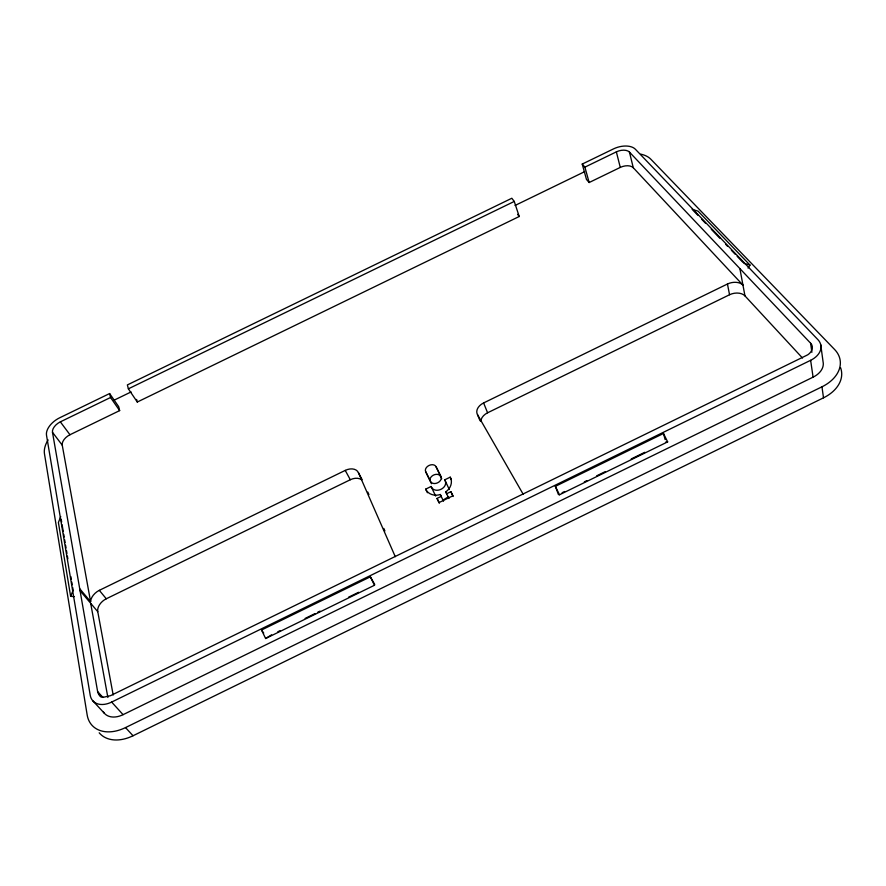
<?xml version="1.0" encoding="UTF-8"?>
<svg xmlns="http://www.w3.org/2000/svg" width="886" height="886" viewBox="0 0 886 886"><rect width="100%" height="100%" fill="white"/><g stroke="black" fill="none" stroke-linecap="round" stroke-linejoin="round"><path stroke-width="1.33" d="M374.457 585.269L374.7 584.395L370.359 576.808L261.536 630.012L265.612 638.507L374.457 585.269L370.359 576.808M60.735 516.56L58.398 522.507L70.636 596.322L74.214 596.643M70.636 596.322L73.15 590.231L72.696 587.507M748.05 268.093L749.999 265.091L698.102 211.178L692.143 209.306L697.88 215.298M265.612 638.507L271.603 634.819M448.56 496.692L443.797 499.638M448.925 498.541L445.724 491.852C450.42 488.751 453.1 482.394 450.21 477.166L444.783 479.813C449.357 487.821 434.694 494.875 431.094 486.492L425.668 489.15L427.406 492.738M362.164 479.703L358.42 472.67A11.252 7.852 -28.7 0 0 345.241 470.4L99.321 590.342A11.673 7.642 -38.9 0 0 90.582 601.616L62.242 445.16A10.089 5.914 -34.5 0 1 69.972 434.738L119.643 410.606L118.691 406.663L109.609 393.55L59.617 417.827A16.989 9.812 -34.3 0 0 46.504 435.225L90.228 695.266A21.508 14.708 -42.3 0 0 111.647 702.077L810.635 360.314A21.353 14.475 -8.5 0 0 817.889 339.626L635.373 149.236A16.867 9.702 -16.6 0 0 613.566 148.87L582.224 164.076L586.477 179.448L589.146 182.527L620.278 167.41A10.012 5.848 -16.4 0 1 633.268 167.731L742.955 285.115A11.584 7.531 -11.9 0 0 727.45 284.018L483.601 402.942A11.241 7.83 -21.8 0 0 477.488 414.615L480.024 420.739M555.356 486.348L663.481 433.487L667.656 441.881L559.498 494.776L558.424 494.543L555.356 486.348L559.498 494.776M277.805 631.773L280.297 630.566M305.138 618.417L315.073 613.555M317.565 612.337L320.045 611.118M348.619 597.153L358.553 592.291M562.123 492.727L564.592 491.52M584.339 481.862L586.809 480.655M596.677 475.826L605.326 471.607M631.242 458.926L644.82 452.292M103.141 711.58A21.231 14.697 -42.7 0 0 123.076 714.67L813.082 377.159A21.087 14.475 -8.1 0 0 823.05 361.654L820.746 344.743M48.088 439.91A30.268 17.742 -34.5 0 0 44.466 453.798L87.171 714.958A38.231 26.458 -42.7 0 0 125.524 727.583L821.964 386.817A37.954 26.059 -8.1 0 0 834.612 349.494L650.822 159.203A30.046 17.543 -16.4 0 0 640.799 154.153M99.188 732.8A37.91 26.447 -43 0 0 133.033 735.757L823.504 397.825A37.633 26.048 -7.9 0 0 840.526 367.601M113.186 695.023L97.759 611.672A11.584 7.642 -39.1 0 1 106.287 598.781L350.302 479.736A11.164 7.863 -28.8 0 1 361.433 479.658M480.821 421.437A11.153 7.841 -21.8 0 1 487.588 412.787L729.555 294.739A11.496 7.542 -11.7 0 1 744.96 295.891L802.506 358.033M439.312 503.237L437.031 498.43L441.217 496.381L440.276 494.51C434.904 496.304 428.193 494.598 425.668 489.15M437.031 498.43L439.079 502.561L452.967 495.772L450.863 491.675L446.677 493.724L445.724 491.852M100.882 696.795L97.637 691.645L52.484 432.313A10.189 5.881 -34.3 0 1 60.348 421.858L110.54 397.493L109.609 393.55M128.37 388.832L514.257 201.443L519.218 216.505L137.286 402.034L128.37 388.832L127.374 384.923L511.831 198.254L514.257 201.443M582.224 164.076L584.904 167.144L616.357 151.871A10.111 5.814 -16.6 0 1 629.459 152.104L810.59 343.192C814.788 347.367 810.9 353.802 806.216 355.574L110.473 695.687L103.795 697.182L100.251 696.064L99.11 694.857M113.674 400.383L131.073 391.944M515.065 205.463L584.649 171.662M665.796 442.025L667.656 441.881M743.83 263.275L749.999 265.091M701.712 219.296L705.544 223.294M711.281 229.286L719.897 238.29M725.645 244.281L727.561 246.286M731.382 250.284L735.214 254.271M737.13 256.275L742.867 262.267M92.665 700.649L104.249 713.164M125.524 727.583L133.033 735.757M97.947 692.841L101.48 696.706M98.435 693.915L101.093 696.817M97.637 691.645L102.931 697.448M111.647 702.077L123.076 714.67M79.762 588.78L90.582 601.616M79.84 590.453L97.759 611.672M99.321 590.342L106.287 598.781M52.484 432.313L62.242 445.16M517.612 214.357L519.218 216.505M60.348 421.858L69.972 434.738M261.536 630.012L263.718 633.113M110.54 397.493L119.643 410.606M477.488 414.615L523.128 494.166M345.241 470.4L350.302 479.736M435.99 466.623L441.018 476.491A5.792 4.186 -25.2 0 1 437.706 482.781A5.792 4.186 -25.2 0 1 430.618 481.563L425.679 471.662A5.737 4.109 -25.2 0 1 428.979 465.482A5.737 4.109 -25.2 0 1 435.99 466.623L441.737 478.728M431.482 483.734L425.679 471.662M431.094 486.492L435.679 496.082M440.276 494.51L443.498 501.188M450.863 491.675L453.1 496.503M444.783 479.813L449.257 489.449M450.21 477.166L451.317 479.581M367.812 492.073L368.919 494.587M383.804 528.433L384.901 530.947M358.42 472.67L395.278 556.685M483.601 402.942L487.588 412.787M584.904 167.144L589.146 182.527M663.481 433.487L665.131 439.589M136.61 399.431L137.286 402.034M616.357 151.871L620.278 167.41M629.459 152.104L633.268 167.731M727.45 284.018L729.555 294.739M739.888 268.624L744.96 295.891M90.671 603.277L107.882 697.492M61.189 519.296L61.655 522.02M62.109 524.745L63.26 531.567M63.726 534.302L64.18 537.027M64.645 539.751L65.099 542.487M65.564 545.211L66.018 547.936M66.483 550.671L66.937 553.396M67.402 556.12L67.857 558.856M70.847 576.587L71.312 579.311M71.777 582.047L72.231 584.771M810.635 360.314L813.082 377.159M810.59 343.192L811.897 352.263M821.964 386.817L823.504 397.825M429.943 480.212A5.693 4.12 -25.2 0 1 434.195 474.796A5.693 4.12 -25.2 0 1 440.475 476.258"/></g></svg>
